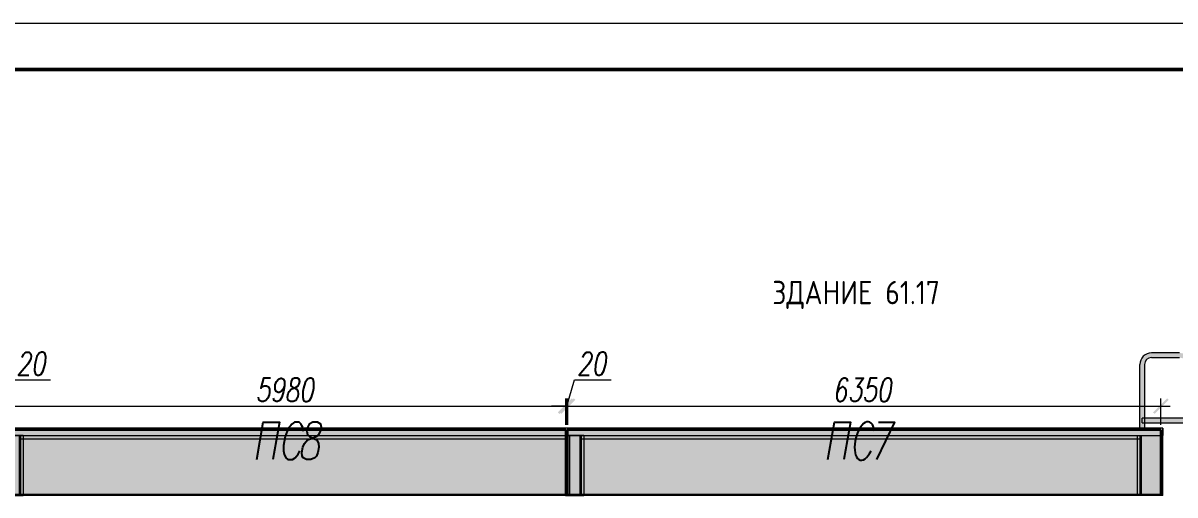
# Model space of a CAD drawing. Header units: millimetres. Extents: x 148937 to 2048786, y 870 to 351006.
# Drawn here: x 543569 to 555896, y 308627 to 313678 of the extents above; entities that cross this region are included whole.
import ezdxf

# ---------------------------------------------------------------- set-up
doc = ezdxf.new("R2010")
doc.units = ezdxf.units.MM
doc.layers.add('PDF _Геометрия', color=7, linetype='Continuous')
doc.layers.add('PDF _Сплошная заливка', color=7, linetype='Continuous', true_color=0x007eff)
for name, color, linetype, lineweight in [('Высотные отметки', 7, 'Continuous', 9), ('Обобщенные модели', 7, 'Continuous', 18), ('Стены', 7, 'Continuous', 18)]:
    doc.layers.add(name, color=color, linetype=linetype, lineweight=lineweight)
doc.layers.add('Линии', color=7, linetype='Continuous', lineweight=9, true_color=0x00a600)
doc.layers.add('Оборудование', color=7, linetype='Continuous', lineweight=18, true_color=0x9f9fd0)
doc.styles.add('GOST Common_1', font='GOST Common.ttf', dxfattribs={"width": 0.9, "height": 250})

# ---------------------------------------------------------------- blocks, each defined once
blk = doc.blocks.new('190_ФЭ_Стена_Стык вертикальный - ФЭ-C1_110-1306445-_О__Ф__1-10__Южный')
at = {"layer": 'Обобщенные модели', "true_color": 0xcfd0cf}
for points in [[(20928, 8700), (20928, 9307), (20902, 9307), (20902, 8700)], [(20945, 8700), (20945, 9340), (20928, 9340), (20928, 8700)], [(20990, 8700), (21055, 8700), (21055, 9340), (20945, 9340), (20945, 8700)], [(21055, 8700), (21072, 8700), (21072, 9340), (21055, 9340), (21055, 8760)], [(21098, 8700), (21098, 9307), (21072, 9307), (21072, 8700)]]:
    blk.add_hatch(color=254, dxfattribs=at).paths.add_polyline_path(points, flags=0)
at = {"layer": 'Линии', "color": 7, "lineweight": 18}
for p, q in [((20928, 9340), (20902, 9340)), ((20902, 9340), (20902, 8700)), ((20945, 9340), (20928, 9340)), ((21055, 9340), (20945, 9340)), ((21072, 9340), (21055, 9340)), ((21098, 9340), (21072, 9340)), ((21098, 9340), (21098, 8700)), ((20902, 8700), (20928, 8700)), ((20928, 8700), (20945, 8700)), ((20945, 8700), (21055, 8700)), ((21055, 8700), (21072, 8700)), ((21072, 8700), (21098, 8700))]:
    blk.add_line(p, q, dxfattribs=at)
at = {"layer": 'Обобщенные модели'}
for p, q in [((20928, 9340), (20928, 8700)), ((20945, 9340), (20945, 8700)), ((21055, 9340), (21055, 8700)), ((21072, 9340), (21072, 8700))]:
    blk.add_line(p, q, dxfattribs=at)
blk = doc.blocks.new('190_ФЭ_Парапет_Сэндвич - ФЭ-К1_150-1300843-_О__Ф__1-10__Южный')
at = {"layer": 'Обобщенные модели', "true_color": 0xcfd0cf}
for points in [[(45139, 9340), (45295, 9340), (45295, 9420), (14705, 9420), (14705, 9340), (45125, 9340)], [(32866, 9307), (32928, 9307), (32928, 9340), (33072, 9340), (33072, 9307), (38928, 9307), (38928, 9340), (39072, 9340), (39072, 9307), (45048, 9307), (45048, 9340), (15072, 9340), (15072, 9307), (20928, 9307), (20928, 9340), (21072, 9340), (21072, 9307), (26928, 9307), (26928, 9340), (27072, 9340), (27072, 9307), (27698, 9307)]]:
    blk.add_hatch(color=254, dxfattribs=at).paths.add_polyline_path(points, flags=0)
at = {"layer": 'Линии', "color": 7, "lineweight": 18}
for p, q in [((45295, 9420), (14705, 9420)), ((45295, 9420), (45295, 9340)), ((14705, 9340), (45295, 9340)), ((33072, 9307), (38928, 9307)), ((39072, 9307), (45048, 9307))]:
    blk.add_line(p, q, dxfattribs=at)
blk = doc.blocks.new('190_ФЭ_Парапет_Сэндвич - ФЭ-К1_150-V20-_О__Ф__1-10__Южный')
at = {"layer": 'Линии', "color": 7, "lineweight": 18}
blk.add_line((45295, 9340), (45295, 9420), dxfattribs=at)
blk = doc.blocks.new('190_ФЭ_Стена_Стык угловой внешний фигурный - ФЭ-У1_230х230-1307851-_О__Ф__1-10__Южный')
at = {"layer": 'Обобщенные модели', "true_color": 0xcfd0cf}
for points in [[(45023, 8700), (45048, 8700), (45048, 9307), (45022, 9307), (45022, 8700)], [(45065, 8700), (45065, 9340), (45048, 9340), (45048, 8700)], [(45065, 8700), (45295, 8700), (45295, 9340), (45065, 9340), (45065, 8760)]]:
    blk.add_hatch(color=254, dxfattribs=at).paths.add_polyline_path(points, flags=0)
at = {"layer": 'Линии', "color": 7, "lineweight": 18}
for p, q in [((45022, 9340), (45048, 9340)), ((45022, 9340), (45022, 8700)), ((45048, 9340), (45065, 9340)), ((45065, 9340), (45295, 9340)), ((45295, 8700), (45295, 9340)), ((45048, 8700), (45022, 8700)), ((45065, 8700), (45048, 8700)), ((45295, 8700), (45065, 8700))]:
    blk.add_line(p, q, dxfattribs=at)
at = {"layer": 'Обобщенные модели'}
for p, q in [((45048, 9340), (45048, 8700)), ((45065, 9340), (45065, 8700))]:
    blk.add_line(p, q, dxfattribs=at)

msp = doc.modelspace()

# ---------------------------------------------------------------- hatches: boundary and pattern name
at = {"layer": 'Оборудование', "true_color": 0x9ea0a1}
h = msp.add_hatch(color=253, dxfattribs=at)
h.paths.add_polyline_path([(556071.14665, 301222.64499), (556071.14665, 302397.64499), (556021.14665, 302397.64499), (556021.14665, 301222.64499)], flags=0)
h.paths.add_polyline_path([(556071.14665, 302447.64499), (556071.14665, 303034.00863), (556021.14665, 303034.00863), (556021.14665, 302447.64499), (556064.18643, 302447.64499)], flags=0)
h.paths.add_polyline_path([(556021.14665, 303084.00863), (556071.14665, 303084.00863), (556071.14665, 303670.37227), (556021.14665, 303670.37227)], flags=0)
h.paths.add_polyline_path([(556021.14665, 303720.37227), (556071.14665, 303720.37227), (556071.14665, 304306.7359), (556021.14665, 304306.7359), (556021.14665, 303885.20857)], flags=0)
h.paths.add_polyline_path([(556071.14665, 304356.7359), (556071.14665, 304943.09954), (556021.14665, 304943.09954), (556021.14665, 304356.7359), (556053.33932, 304356.7359)], flags=0)
h.paths.add_polyline_path([(556049.72362, 304993.09954), (556071.14665, 304993.09954), (556071.14665, 305579.46318), (556021.14665, 305579.46318), (556021.14665, 304993.09954)], flags=0)
h.paths.add_polyline_path([(556046.10791, 305629.46318), (556071.14665, 305629.46318), (556071.14665, 306215.82681), (556021.14665, 306215.82681), (556021.14665, 305629.46318)], flags=0)
h.paths.add_polyline_path([(556021.14665, 306265.82681), (556071.14665, 306265.82681), (556071.14665, 306852.19045), (556021.14665, 306852.19045)], flags=0)
h.paths.add_polyline_path([(556038.87651, 306902.19045), (556071.14665, 306902.19045), (556071.14665, 307488.55409), (556021.14665, 307488.55409), (556021.14665, 306902.19045)], flags=0)
h.paths.add_polyline_path([(556035.26081, 307538.55409), (556071.14665, 307538.55409), (556071.14665, 308124.91772), (556021.14665, 308124.91772), (556021.14665, 307538.55409)], flags=0)
h.paths.add_polyline_path([(556021.14665, 308174.91772), (556071.14665, 308174.91772), (556071.14665, 308761.28136), (556021.14665, 308761.28136), (556021.14665, 308582.80918)], flags=0)
h.paths.add_polyline_path([(556021.14665, 308811.28136), (556071.14665, 308811.28136), (556071.14665, 309397.64499), (556021.14665, 309397.64499), (556021.14665, 309322.64499)], flags=0)
h.paths.add_polyline_path([(555521.14665, 309342.78053), (555571.14665, 309342.78053), (555571.14665, 310022.64499), (555576.85569, 310051.34625), (555593.11364, 310075.678), (555617.4454, 310091.93596), (555646.14665, 310097.64499), (555946.14665, 310097.64499), (555974.84791, 310091.93596), (555999.17966, 310075.678), (556015.43762, 310051.34625), (556021.14665, 310022.64499), (556021.14665, 309447.64499), (556071.14665, 309447.64499), (556071.14665, 310022.64499), (556065.02872, 310061.27212), (556047.27378, 310096.11815), (556019.61981, 310123.77212), (555984.77378, 310141.52706), (555946.14665, 310147.64499), (555646.14665, 310147.64499), (555607.51953, 310141.52706), (555571.14665, 310122.24528), (555545.01953, 310096.11815), (555527.26459, 310061.27212), (555521.14665, 310022.64499), (555521.14665, 309365.74261)], flags=0)
msp.add_hatch(color=253, dxfattribs=at).paths.add_polyline_path([(556021.14665, 309397.64499), (556021.14665, 309447.64499), (555571.14665, 309447.64499), (555571.14665, 309397.64499)], flags=0)
at = {"layer": 'Стены', "lineweight": 9, "true_color": 0xcfd0cf}
for points in [[(549373.14665, 308622.64499), (549373.14665, 309229.78053), (543569.14665, 309229.78053), (543569.14665, 308622.64499), (548504.56931, 308622.64499)], [(553672.11918, 308622.64499), (555493.14665, 308622.64499), (555493.14665, 309229.78053), (549569.14665, 309229.78053), (549569.14665, 308622.64499), (551088.34424, 308622.64499)]]:
    msp.add_hatch(color=254, dxfattribs=at).paths.add_polyline_path(points, flags=0)

# ---------------------------------------------------------------- linework, layer by layer
at = {"layer": 'PDF _Геометрия', "lineweight": 15}
msp.add_lwpolyline([(503011.15311, 271681.99412), (503011.15311, 313677.69555), (562405.35307, 313677.69555), (562405.35307, 271681.99412)], close=True, dxfattribs=at)
at = {"layer": 'PDF _Геометрия', "lineweight": 50}
msp.add_lwpolyline([(505009.00663, 272180.38449), (505009.00663, 313179.30952), (561906.96703, 313179.30952), (561906.96703, 272180.38449)], close=True, dxfattribs=at)
at = {"layer": 'PDF _Геометрия', "lineweight": 25}
for points in [[(543561.09931, 310098.74958), (543563.24754, 310109.49072), (543576.13691, 310133.12123), (543586.87805, 310146.01059), (543604.06387, 310156.75173), (543634.13905, 310156.75173), (543647.02842, 310146.01059), (543653.4731, 310133.12123), (543657.76956, 310109.49072), (543653.4731, 310085.86022), (543640.58374, 310062.22971), (543619.10146, 310027.85807), (543520.28299, 309907.55732), (543629.8426, 309907.55732)], [(549561.09992, 310098.74958), (549563.24815, 310109.49072), (549576.13752, 310133.12123), (549584.73043, 310146.01059), (549604.06448, 310156.75173), (549634.13967, 310156.75173), (549647.02903, 310146.01059), (549653.47372, 310133.12123), (549655.62194, 310109.49072), (549653.47372, 310085.86022), (549640.58435, 310062.22971), (549619.10207, 310027.85807), (549520.2836, 309907.55732), (549627.69498, 309907.55732)], [(546218.45704, 309877.48458), (546141.12084, 309877.48458), (546115.34211, 309770.07319), (546123.93502, 309782.96256), (546149.71375, 309793.7037), (546173.34425, 309793.7037), (546194.82653, 309782.96256), (546205.56767, 309759.33205), (546207.7159, 309722.81218), (546203.41944, 309699.18168), (546188.38185, 309662.66181), (546169.0478, 309639.0313), (546143.26907, 309628.29016), (546121.78679, 309628.29016), (546100.30451, 309639.0313), (546093.85983, 309651.92067), (546089.56337, 309675.55117)], [(546366.68418, 309793.70055), (546353.79481, 309759.32891), (546332.31254, 309735.6984), (546308.68203, 309722.80904), (546300.08912, 309722.80904), (546278.60684, 309735.6984), (546267.86571, 309759.32891), (546265.71748, 309793.70055), (546267.86571, 309806.58992), (546282.9033, 309843.10979), (546302.23735, 309866.74029), (546328.01608, 309877.48143), (546334.46076, 309877.48143), (546355.94304, 309866.74029), (546366.68418, 309843.10979), (546366.68418, 309793.70055), (546355.94304, 309735.6984), (546338.75722, 309675.54803), (546317.27494, 309639.02815), (546291.49621, 309628.28702), (546276.45862, 309628.28702), (546254.97634, 309639.02815), (546250.67988, 309662.65866)], [(552394.61171, 309843.10996), (552390.31525, 309866.74047), (552368.83298, 309877.48161), (552353.79538, 309877.48161), (552330.16488, 309866.74047), (552306.53437, 309830.2206), (552289.34855, 309770.07022), (552278.60741, 309712.06807), (552278.60741, 309662.65883), (552289.34855, 309639.02833), (552310.83083, 309628.28719), (552317.27551, 309628.28719), (552343.05424, 309639.02833), (552362.38829, 309662.65883), (552377.42589, 309699.17871), (552379.57411, 309712.06807), (552377.42589, 309746.43971), (552366.68475, 309770.07022), (552345.20247, 309782.95959), (552336.60956, 309782.95959), (552312.97906, 309770.07022), (552293.64501, 309746.43971), (552278.60741, 309712.06807)], [(552478.39246, 309877.48458), (552564.32157, 309877.48458), (552499.87474, 309782.96256), (552523.50524, 309782.96256), (552536.39461, 309770.07319), (552542.83929, 309759.33205), (552542.83929, 309722.81218), (552538.54283, 309699.18168), (552525.65347, 309662.66181), (552506.31942, 309639.0313), (552480.54069, 309628.29016), (552456.91018, 309628.29016), (552435.4279, 309639.0313), (552431.13145, 309651.92067), (552426.83499, 309675.55117)], [(552710.40035, 309877.48458), (552633.06415, 309877.48458), (552607.28542, 309770.07319), (552615.87833, 309782.96256), (552641.65707, 309793.7037), (552665.28757, 309793.7037), (552686.76985, 309782.96256), (552697.51099, 309759.33205), (552697.51099, 309722.81218), (552695.36276, 309699.18168), (552680.32516, 309662.66181), (552660.99111, 309639.0313), (552635.21238, 309628.29016), (552611.58188, 309628.29016), (552590.0996, 309639.0313), (552585.80314, 309651.92067), (552581.50669, 309675.55117)], [(546070.22989, 309005.30028), (546138.97318, 309404.87063), (546312.97962, 309404.87063), (546242.08811, 309005.30028)], [(546568.61811, 309310.34931), (546562.17343, 309349.01741), (546553.58052, 309366.20323), (546544.9876, 309385.53728), (546523.50533, 309404.87133), (546474.09609, 309404.87133), (546446.16913, 309385.53728), (546431.13154, 309366.20323), (546413.94571, 309349.01741), (546394.61166, 309310.34931), (546373.12939, 309252.34717), (546355.94357, 309157.82515), (546358.09179, 309099.823), (546364.53648, 309063.30313), (546381.7223, 309024.63503), (546403.20458, 309005.30098), (546452.61381, 309005.30098), (546480.54077, 309024.63503), (546512.76419, 309063.30313), (546532.09824, 309099.823)], [(552181.93708, 309005.30028), (552252.82859, 309404.87063), (552424.68681, 309404.87063), (552353.79529, 309005.30028)], [(552723.29029, 309404.87186), (552895.1485, 309404.87186), (552701.80801, 309005.3015)]]:
    msp.add_lwpolyline(points, dxfattribs=at)
for points in [[(543765.18138, 310156.75156), (543741.55088, 310146.01042), (543717.92037, 310109.49055), (543700.73455, 310051.4884), (543694.28987, 310014.96853), (543692.14164, 309954.81815), (543700.73455, 309920.44651), (543722.21683, 309907.55714), (543737.25442, 309907.55714), (543763.03315, 309920.44651), (543784.51543, 309954.81815), (543801.70125, 310014.96853), (543808.14594, 310051.4884), (543812.44239, 310109.49055), (543801.70125, 310146.01042), (543782.3672, 310156.75156)], [(549765.1809, 310156.75156), (549739.40217, 310146.01042), (549717.91989, 310109.49055), (549700.73407, 310051.4884), (549694.28939, 310014.96853), (549692.14116, 309954.81815), (549700.73407, 309920.44651), (549722.21635, 309907.55714), (549737.25394, 309907.55714), (549763.03267, 309920.44651), (549784.51495, 309954.81815), (549801.70077, 310014.96853), (549808.14546, 310051.4884), (549812.44191, 310109.49055), (549801.70077, 310146.01042), (549780.2185, 310156.75156)], [(546474.09557, 309877.48458), (546448.31683, 309866.74344), (546437.57569, 309843.11293), (546433.27924, 309817.3342), (546435.42747, 309793.7037), (546450.46506, 309782.96256), (546478.39202, 309770.07319), (546499.8743, 309759.33205), (546510.61544, 309735.70155), (546514.91189, 309712.07104), (546508.46721, 309675.55117), (546495.57784, 309651.92067), (546486.98493, 309639.0313), (546461.2062, 309628.29016), (546431.13101, 309628.29016), (546409.64873, 309639.0313), (546403.20405, 309651.92067), (546401.05582, 309675.55117), (546405.35228, 309712.07104), (546418.24165, 309735.70155), (546437.57569, 309759.33205), (546463.35443, 309770.07319), (546495.57784, 309782.96256), (546514.91189, 309793.7037), (546525.65303, 309817.3342), (546529.94949, 309843.11293), (546525.65303, 309866.74344), (546506.31898, 309877.48458)], [(546637.36078, 309877.48458), (546611.58205, 309866.74344), (546590.09977, 309830.22357), (546570.76573, 309770.07319), (546564.32104, 309735.70155), (546562.17281, 309675.55117), (546570.76573, 309639.0313), (546592.248, 309628.29016), (546607.2856, 309628.29016), (546633.06433, 309639.0313), (546654.54661, 309675.55117), (546673.88066, 309735.70155), (546680.32534, 309770.07319), (546682.47357, 309830.22357), (546673.88066, 309866.74344), (546652.39838, 309877.48458)], [(552817.81174, 309877.48458), (552794.18123, 309866.74344), (552770.55073, 309830.22357), (552753.36491, 309770.07319), (552746.92022, 309735.70155), (552744.772, 309675.55117), (552753.36491, 309639.0313), (552774.84718, 309628.29016), (552789.88478, 309628.29016), (552815.66351, 309639.0313), (552837.14579, 309675.55117), (552854.33161, 309735.70155), (552860.77629, 309770.07319), (552865.07275, 309830.22357), (552854.33161, 309866.74344), (552834.99756, 309877.48458)], [(546671.73321, 309404.87186), (546630.91689, 309385.53781), (546611.58284, 309349.01794), (546605.13816, 309310.34984), (546611.58284, 309271.68174), (546633.06512, 309252.34769), (546678.1779, 309233.01364), (546712.54954, 309215.82782), (546731.88359, 309177.15972), (546736.18005, 309138.49162), (546725.43891, 309080.48947), (546708.25309, 309043.9696), (546691.06726, 309024.63555), (546650.25094, 309005.3015), (546600.8417, 309005.3015), (546568.61828, 309024.63555), (546557.87715, 309043.9696), (546553.58069, 309080.48947), (546562.1736, 309138.49162), (546581.50765, 309177.15972), (546613.73107, 309215.82782), (546654.54739, 309233.01364), (546706.10486, 309252.34769), (546736.18005, 309271.68174), (546753.36587, 309310.34984), (546761.95878, 309349.01794), (546755.5141, 309385.53781), (546721.14245, 309404.87186)]]:
    msp.add_lwpolyline(points, close=True, dxfattribs=at)
at = {"layer": 'PDF _Геометрия', "color": 150, "lineweight": 9, "true_color": 0x007eff}
for points in [[(543387.09339, 309578.87778), (543470.87427, 309858.14738), (543861.85172, 309858.14738)], [(549387.09291, 309578.87778), (549470.87379, 309858.14738), (549861.85124, 309858.14738)], [(543296.86713, 309578.87778), (549477.31808, 309578.87778)], [(549376.35112, 309578.87778), (549225.97518, 309578.87778)], [(549296.86774, 309578.87778), (555846.81411, 309578.87778)], [(549376.35112, 309578.87778), (549395.68517, 309578.87778), (549376.35112, 309578.87778)], [(549395.68547, 309578.87778), (549546.06141, 309578.87778)], [(555745.84661, 309376.94822), (555745.84661, 309658.36605)]]:
    msp.add_lwpolyline(points, dxfattribs=at)
for points in [[(549376.35112, 309658.36605), (549376.35112, 309376.94822)], [(549395.68547, 309658.36605), (549395.68547, 309376.94822)]]:
    msp.add_lwpolyline(points, close=True, dxfattribs=at)
at = {"layer": 'PDF _Геометрия', "color": 152, "lineweight": 30, "true_color": 0x2776bb}
for points in [[(549376.35112, 309325.38848), (549376.35112, 308627.21448), (543395.68542, 308627.21448), (543395.68542, 309325.38848)], [(555745.84661, 309325.38848), (555745.84661, 308627.21448), (549395.68546, 308627.21448), (549395.68546, 309325.38848)]]:
    msp.add_lwpolyline(points, close=True, dxfattribs=at)
at = {"layer": 'PDF _Геометрия', "lineweight": 25}
msp.add_ellipse((552575.0131, 309204.77109), major_axis=(-46.50753, -204.83881), ratio=0.4725262149, start_param=2.2157138384, end_param=7.4263733263, dxfattribs=at)
at = {"layer": 'PDF _Сплошная заливка', "lineweight": 9, "transparency": 33554559}
for points in [[(549292.57146, 309510.13729), (549309.75728, 309495.09969), (549442.9474, 309660.51323)], [(549292.57146, 309510.13729), (549309.75728, 309495.09969), (549442.9474, 309660.51323)], [(549309.75658, 309495.09812), (549442.9467, 309660.51166), (549460.13252, 309645.47406)], [(549309.75658, 309495.09812), (549442.9467, 309660.51166), (549460.13252, 309645.47406)], [(549464.42924, 309660.51148), (549329.09089, 309495.09795), (549314.0533, 309510.13554)], [(549464.42924, 309660.51148), (549329.09089, 309495.09795), (549314.0533, 309510.13554)], [(549479.46622, 309645.47668), (549464.42863, 309660.51428), (549329.09028, 309495.10074)], [(549479.46622, 309645.47668), (549464.42863, 309660.51428), (549329.09028, 309495.10074)], [(555662.06586, 309510.13729), (555679.25168, 309495.09969), (555812.4418, 309660.51323)], [(555679.25153, 309495.09812), (555812.44165, 309660.51166), (555829.62747, 309645.47406)]]:
    msp.add_solid(points, dxfattribs=at)
at = {"layer": 'Оборудование', "color": 7}
for p, q in [((555946.14665, 310147.64499), (555646.14665, 310147.64499)), ((555646.14665, 310097.64499), (555946.14665, 310097.64499)), ((555521.14665, 309342.78053), (555521.14665, 310022.64499)), ((555571.14665, 310022.64499), (555571.14665, 309342.78053)), ((555546.14665, 309397.64499), (555546.14665, 309447.64499)), ((556021.14665, 309447.64499), (555546.14665, 309447.64499)), ((555546.14665, 309397.64499), (556021.14665, 309397.64499))]:
    msp.add_line(p, q, dxfattribs=at)
for radius in [125, 75]:
    msp.add_arc((555646.14665, 310022.64499), radius, 90, 180, dxfattribs=at)

# ---------------------------------------------------------------- block references
at = {"layer": 'Обобщенные модели'}
for name, p in [('190_ФЭ_Парапет_Сэндвич - ФЭ-К1_150-1300843-_О__Ф__1-10__Южный', (510471.14665, 299922.64499)), ('190_ФЭ_Парапет_Сэндвич - ФЭ-К1_150-V20-_О__Ф__1-10__Южный', (510471.14665, 299922.64499)), ('190_ФЭ_Стена_Стык вертикальный - ФЭ-C1_110-1306445-_О__Ф__1-10__Южный', (522471.14665, 299922.64499)), ('190_ФЭ_Стена_Стык вертикальный - ФЭ-C1_110-1306445-_О__Ф__1-10__Южный', (528471.14665, 299922.64499)), ('190_ФЭ_Стена_Стык угловой внешний фигурный - ФЭ-У1_230х230-1307851-_О__Ф__1-10__Южный', (510471.14665, 299922.64499))]:
    msp.add_blockref(name, p, dxfattribs=at)

# ---------------------------------------------------------------- texts
at = {"layer": 'Высотные отметки', "insert": (551587.7135, 310918.32777), "char_height": 250, "width": 6054.8811867, "attachment_point": 1, "line_spacing_factor": 1.022761, "style": 'GOST Common_1'}
msp.add_mtext('ЗДАНИЕ 61.17 ', dxfattribs=at)

doc.saveas('drawing.dxf')
